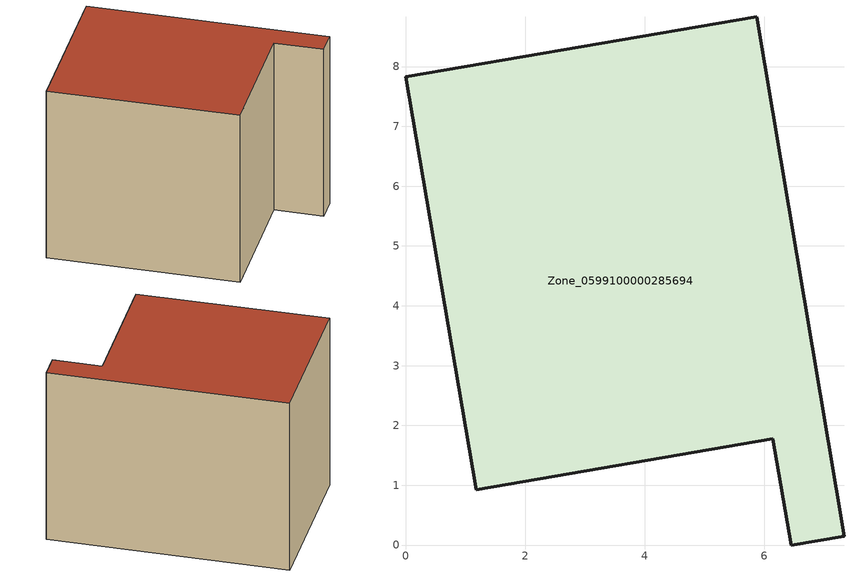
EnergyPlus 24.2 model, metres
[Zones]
Zone_0599100000285694
 floor ground (C_G): 6.14,1.78 1.18,0.93 0,7.83 5.87,8.83 7.33,0.15 6.45,0 z0
 wall outside (C_F): 5.87,8.83 0,7.83 1.18,0.93 6.14,1.78 6.45,0 7.33,0.15 5.87,8.83 z0:6.84
 roof outside (C_R): 7.33,0.15 5.87,8.83 0,7.83 1.18,0.93 6.14,1.78 6.45,0 z6.84
[BUILDING]
Pand.0599100000285694: North Axis=0; Terrain=City; Loads Convergence Tolerance Value=0.04; Temperature Convergence Tolerance Value=0.4; Solar Distribution=FullExterior; Maximum Number of Warmup Days=25; Minimum Number of Warmup Days=1
[Site:Location]
Rotterdam.The.Hague.AP_ZH_NLD Design_Conditions: Latitude=51.96; Longitude=4.45; Time Zone=1; Elevation=-4.5
[SITE:GROUNDTEMPERATURE:BUILDINGSURFACE]
18, 18, 18, 18, 18, 18, 18, 18, 18, 18, 18, 18
[MATERIAL] Thermal Absorptance=0.9; Solar Absorptance=0.7; Visible Absorptance=0.7
Name | Roughness | Thickness | Conductivity | Density | Specific Heat
G.TI.1946 | MediumSmooth | 0.15 | 1 | 540 | 1210
F.TI.1946 | Rough | 0.3 | 0.857143 | 1920 | 840
R.TI.1946 | MediumRough | 0.2 | 0.1 | 1500 | 1000
[CONSTRUCTION]
C_G: G.TI.1946
C_F: F.TI.1946
C_R: R.TI.1946
[ZONE]
Zone_0599100000285694: Type=1; Multiplier=1; Ceiling Height=Autocalculate; Volume=Autocalculate; Floor Area=autocalculate; Part of Total Floor Area=Yes
[ZONEINFILTRATION:DESIGNFLOWRATE]
Infil_Zone_0599100000285694: Zone or ZoneList or Space or SpaceList=Zone_0599100000285694; Schedule=AlwaysOn; Design Flow Rate Calculation Method=Flow/Area; Flow Rate per Floor Area=0.003; Constant Term Coefficient=1; Temperature Term Coefficient=0; Velocity Term Coefficient=0; Velocity Squared Term Coefficient=0
[HVACTEMPLATE:ZONE:IDEALLOADSAIRSYSTEM]
Zone_0599100000285694: Maximum Heating Supply Air Temperature=50; Minimum Cooling Supply Air Temperature=13; Maximum Heating Supply Air Humidity Ratio=0.0156; Minimum Cooling Supply Air Humidity Ratio=0.0077; Heating Limit=NoLimit; Cooling Limit=NoLimit; Dehumidification Control Type=ConstantSensibleHeatRatio; Cooling Sensible Heat Ratio=0.7; Dehumidification Setpoint=60; Humidification Control Type=None; Humidification Setpoint=30; Outdoor Air Method=None; Outdoor Air Flow Rate per Person=0.00944; Outdoor Air Flow Rate per Zone Floor Area=0; Outdoor Air Flow Rate per Zone=0; Demand Controlled Ventilation Type=None; Outdoor Air Economizer Type=NoEconomizer; Heat Recovery Type=None; Sensible Heat Recovery Effectiveness=0.7; Latent Heat Recovery Effectiveness=0.65
[ZONECONTROL:THERMOSTAT]
ThermostatControl_Zone_0599100000285694: Zone or ZoneList=Zone_0599100000285694; Control Type Schedule=DualSetpointControlType; Control 1=Thermostat_Zone_0599100000285694; Temperature Difference Between Cutout And Setpoint=0
[THERMOSTATSETPOINT:DUALSETPOINT]
Thermostat_Zone_0599100000285694: Heating Setpoint Temperature Schedule=HeatingSetpoint_Zone_0599100000285694; Cooling Setpoint Temperature Schedule=CoolingSetpoint_Zone_0599100000285694
[SCHEDULE:COMPACT]
HeatingSetpoint_Zone_0599100000285694: Through: 12/31, For: AllDays, Until: 24:00, 21
CoolingSetpoint_Zone_0599100000285694: Through: 12/31, For: AllDays, Until: 24:00, 24
DualSetpointControlType: Through: 12/31, For: AllDays, Until: 24:00, 4
AlwaysOn: Through: 12/31, For: AllDays, Until: 24:00, 1
